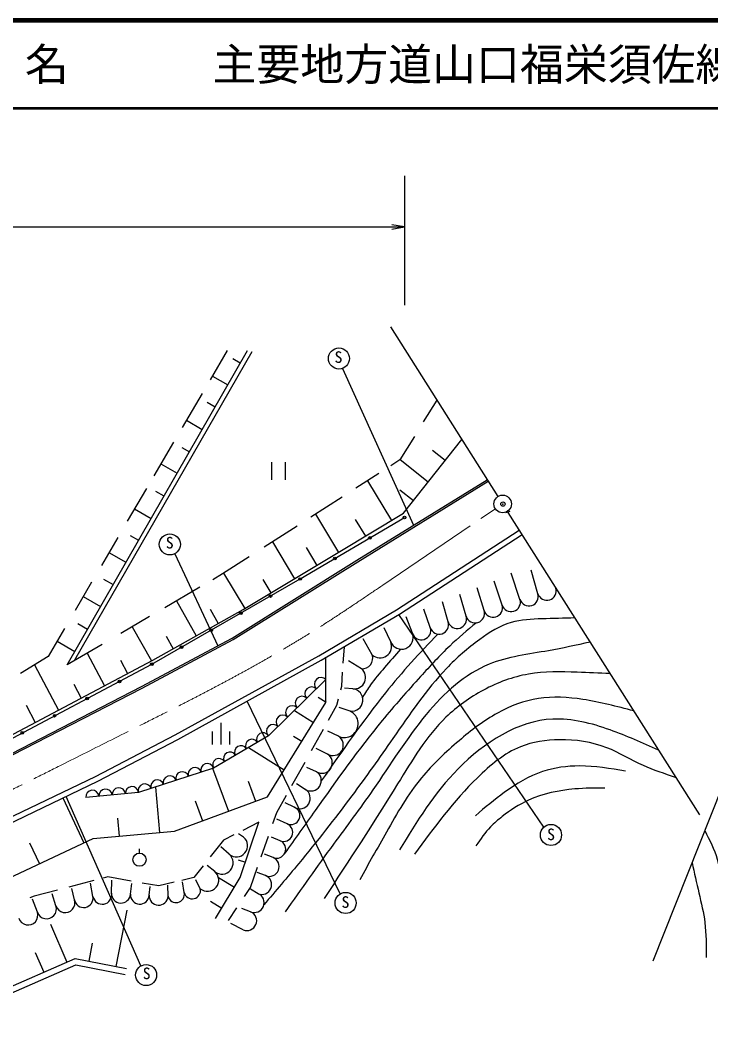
# Model space of a CAD drawing. Units: millimetres, scale not verified. Extents: x 40000 to 680000, y 20000 to 380000.
# Drawn here: x 194867 to 273448, y 263569 to 380000 of the extents above; entities that cross this region are included whole.
import ezdxf
from ezdxf.enums import TextEntityAlignment as Align

# ---------------------------------------------------------------- set-up
doc = ezdxf.new("R2010")
doc.units = ezdxf.units.MM
doc.header["$LTSCALE"] = 1000
doc.header["$PDMODE"] = 32
doc.header["$PDSIZE"] = 500
doc.linetypes.add('CHAIN', pattern=[18.5, 12, -1.5, 3.5, -1.5])
for name, color, linetype, lineweight in [('M-BGD', 7, 'Continuous', 25), ('M-BMK', 2, 'CHAIN', 13), ('M-BMK-SRVR', 3, 'Continuous', 25), ('M-STR-STR3', 7, 'Continuous', 25), ('M-STR-STRC', 7, 'Continuous', 25), ('M-TTL', 2, 'Continuous', 140), ('M-TTL-LINE', 7, 'Continuous', 50)]:
    doc.layers.add(name, color=color, linetype=linetype, lineweight=lineweight)
doc.layers.add('M-OTRS', color=6, linetype='Continuous')
doc.layers.add('M-TTL-TXT', color=7, linetype='Continuous')
doc.styles.add('ＭＳ ゴシック', font='')
doc.styles.get('ＭＳ ゴシック').set_extended_font_data('MS Gothic')

# ---------------------------------------------------------------- blocks, each defined once
blk = doc.blocks.new('open_arrow')
at = {"color": 0, "linetype": 'Continuous', "lineweight": -2}
blk.add_lwpolyline([(7.5, 1.25), (0, 0), (7.5, -1.25)], dxfattribs=at)

msp = doc.modelspace()

# ---------------------------------------------------------------- linework, layer by layer
at = {"layer": 'M-BGD'}
for p, q in [((200168, 306587), (220705, 342385)), ((218410, 342386), (216459, 339054)), ((221197, 342244), (201028, 307117)), ((219036, 341486), (219904, 340989)), ((216718, 339496), (218471, 338491)), ((215550, 337500), (213292, 333644)), ((216125, 336503), (217032, 335983)), ((242272, 336762), (240738, 334267)), ((213763, 334449), (215561, 333418)), ((212310, 331967), (210065, 328132)), ((239723, 332615), (238076, 329936)), ((238497, 323870), (245117, 332267)), ((213243, 331370), (214103, 330877)), ((241778, 331055), (243248, 329896)), ((223506, 327682), (223506, 329682)), ((225006, 329682), (225006, 327682)), ((238076, 329936), (237059, 329282)), ((238097, 329970), (241309, 327437)), ((210855, 329482), (212697, 328425)), ((235694, 328404), (233070, 326716)), ((233187, 318513), (248022, 327677)), ((233292, 318343), (248129, 327508)), ((234398, 327571), (237126, 323044)), ((209207, 326666), (207034, 322955)), ((210241, 326388), (211209, 325832)), ((238063, 326530), (239624, 325300)), ((231482, 325696), (227927, 323409)), ((207860, 324365), (209747, 323283)), ((228473, 323760), (231094, 319410)), ((231232, 319493), (238497, 323870)), ((226717, 316375), (238606, 323387)), ((232998, 323153), (234146, 321248)), ((226364, 322404), (222616, 319994)), ((237702, 312861), (251661, 321927)), ((238018, 312351), (251987, 321424)), ((205941, 321087), (204087, 317921)), ((207360, 321345), (208319, 320794)), ((223558, 320600), (226069, 316404)), ((204946, 319387), (206876, 318280)), ((220222, 312905), (231232, 319493)), ((227392, 319979), (228619, 317929)), ((220928, 318908), (217893, 316956)), ((218990, 309648), (233187, 318513)), ((219091, 309475), (233292, 318343)), ((217893, 316956), (216764, 316296)), ((218005, 317028), (220406, 313015)), ((251746, 314054), (250737, 317038)), ((253787, 314697), (253007, 317385)), ((202973, 316018), (201084, 312792)), ((204328, 316362), (205417, 315737)), ((209831, 306662), (226717, 316375)), ((222458, 316302), (223365, 314786)), ((249704, 313411), (248814, 316130)), ((202012, 314376), (203987, 313243)), ((215308, 315444), (211301, 313099)), ((245621, 312125), (244888, 314607)), ((247663, 312768), (246891, 315382)), ((212649, 313888), (214884, 309908)), ((243579, 311482), (242938, 313780)), ((209575, 312090), (206314, 310182)), ((209933, 307129), (220222, 312905)), ((216485, 312940), (217395, 311318)), ((228829, 307638), (237702, 312861)), ((229126, 307117), (238018, 312351)), ((239496, 310196), (238771, 312070)), ((241538, 310839), (240801, 312925)), ((201386, 311289), (202499, 310650)), ((207595, 310931), (209778, 307042)), ((199874, 310725), (198017, 307553)), ((211472, 309848), (212264, 308437)), ((237031, 309210), (236287, 310815)), ((199033, 309288), (201053, 308129)), ((204175, 308931), (200168, 306587)), ((208638, 304131), (218990, 309648)), ((208731, 303954), (219091, 309475)), ((231622, 306788), (231749, 308661)), ((234909, 307731), (233910, 309541)), ((198017, 307553), (194890, 305613)), ((202476, 307937), (204442, 304222)), ((212497, 298633), (228829, 307638)), ((229647, 302298), (229647, 307484)), ((191385, 296890), (209831, 306662)), ((191523, 297382), (209933, 307129)), ((196463, 306589), (199188, 301440)), ((206249, 307146), (207063, 305609)), ((212781, 298104), (229126, 307117)), ((233693, 306156), (232239, 307034)), ((231445, 304181), (231554, 305779)), ((193883, 296506), (208638, 304131)), ((193971, 296326), (208731, 303954)), ((200936, 304385), (201771, 302808)), ((229647, 304925), (223099, 298496)), ((231339, 303751), (231445, 304181)), ((232729, 303876), (231751, 303945)), ((228755, 302901), (229669, 302334)), ((195514, 302014), (196555, 300046)), ((222989, 291576), (229647, 302298)), ((229954, 300294), (230904, 301993)), ((230904, 301993), (231081, 302707)), ((232415, 301322), (231171, 301740)), ((226059, 301403), (228247, 300044)), ((217701, 300006), (217701, 297506)), ((228021, 296836), (229380, 299266)), ((203399, 293878), (212497, 298633)), ((203668, 293341), (212781, 298104)), ((216701, 299006), (216701, 297506)), ((223099, 298496), (216850, 294842)), ((218701, 297506), (218701, 299006)), ((225956, 298482), (226910, 297890)), ((231071, 298454), (229870, 299023)), ((220838, 297174), (224900, 294652)), ((229816, 296437), (228547, 297050)), ((216850, 294842), (208323, 292044)), ((216747, 294808), (218556, 289931)), ((225786, 292838), (227286, 295520)), ((228561, 294420), (227479, 294914)), ((184865, 284966), (203399, 293878)), ((185119, 284423), (203668, 293341)), ((210241, 292674), (210711, 287497)), ((220800, 293326), (221635, 291073)), ((227306, 292403), (226295, 293033)), ((199690, 291429), (202083, 286308)), ((208323, 292044), (202305, 291480)), ((212407, 287651), (222989, 291576)), ((214760, 291116), (215605, 288837)), ((224069, 289766), (225180, 291754)), ((226051, 290387), (225018, 290874)), ((205921, 289127), (206108, 287078)), ((223624, 288510), (224069, 289766)), ((225245, 288475), (224066, 289016)), ((203157, 286810), (212407, 287651)), ((219902, 282364), (222029, 288675)), ((222029, 288675), (220182, 287736)), ((172111, 272303), (203157, 286810)), ((217981, 286617), (216476, 284712)), ((219155, 287214), (217981, 286617)), ((220272, 286976), (219701, 287363)), ((222287, 284740), (223118, 287085)), ((224438, 286562), (223462, 286950)), ((195904, 286328), (197019, 283942)), ((208430, 285145), (208430, 285645)), ((218629, 285015), (217672, 285855)), ((219662, 284394), (220492, 284114)), ((223631, 284650), (222650, 285022)), ((215671, 283693), (214620, 282364)), ((216987, 283054), (216124, 283755)), ((221046, 281239), (221867, 283554)), ((222780, 282589), (221814, 282933)), ((203224, 282016), (200367, 281267)), ((204811, 282432), (204303, 282299)), ((207478, 281962), (204811, 282432)), ((205239, 280590), (205285, 282083)), ((212387, 281825), (210642, 281403)), ((214620, 282364), (213228, 282028)), ((213509, 280666), (213317, 281865)), ((215345, 281093), (214823, 282109)), ((217090, 277699), (219902, 282364)), ((217406, 282385), (219246, 281275)), ((199070, 280926), (196442, 280237)), ((201015, 279836), (200732, 281118)), ((203127, 280213), (202844, 281737)), ((207384, 280473), (207562, 281701)), ((210642, 281403), (208735, 281740)), ((209529, 280356), (209638, 281337)), ((211674, 280238), (211641, 281500)), ((220372, 280225), (221046, 281239)), ((221928, 280527), (221047, 281029)), ((196442, 280237), (195951, 280037)), ((196792, 278428), (196251, 279916)), ((198904, 279132), (198491, 280499)), ((216517, 279676), (217811, 278896)), ((206979, 278647), (205738, 272242)), ((218542, 277471), (219514, 278934)), ((221077, 278466), (220072, 278846)), ((220225, 276404), (218818, 277128)), ((198283, 277043), (200163, 272736)), ((203032, 274885), (202636, 272843)), ((196556, 273836), (197537, 271590)), ((180500, 264155), (201095, 273142)), ((201095, 273142), (206928, 272011)), ((180910, 263569), (201175, 272414)), ((201175, 272414), (206794, 271324))]:
    msp.add_line(p, q, dxfattribs=at)
for centre, radius in [((238606, 323387), 150), ((234643, 321050), 150), ((230680, 318712), 150), ((226717, 316375), 150), ((223340, 314432), 150), ((219963, 312490), 150), ((216586, 310547), 150), ((213208, 308605), 150), ((209831, 306662), 150), ((206142, 304708), 150), ((202453, 302754), 150), ((198763, 300799), 150), ((195074, 298845), 150), ((208425, 284399), 750)]:
    msp.add_circle(centre, radius, dxfattribs=at)
for centre, radius, start, end in [((252766, 314376), 1070, 197.48546, 17.48546), ((254808, 315019), 1070, 197.48546, 17.48546), ((248683, 313090), 1070, 197.48546, 17.48546), ((250725, 313733), 1070, 197.48546, 17.48546), ((244600, 311803), 1070, 197.48546, 17.48546), ((246642, 312447), 1070, 197.48546, 17.48546), ((242559, 311160), 1070, 197.48546, 17.48546), ((238264, 309703), 1327, 201.80141, 21.80141), ((240517, 310517), 1070, 197.48546, 17.48546), ((235799, 308717), 1327, 227.92298, 21.80141), ((233805, 307327), 1176, 264.53888, 20.08893), ((229101, 304390), 765, 44.47373, 224.47373), ((232886, 305154), 1287, 262.99873, 51.17561), ((228010, 303318), 765, 44.47373, 224.47373), ((226919, 302247), 765, 44.47373, 224.47373), ((232572, 302599), 1287, 262.99873, 82.99873), ((225827, 301175), 765, 44.47373, 224.47373), ((224736, 300103), 765, 44.47373, 224.47373), ((231743, 299888), 1584, 244.88517, 64.88517), ((223644, 299032), 765, 44.47373, 224.47373), ((221224, 297400), 724, 30.3207, 210.3207), ((222474, 298131), 724, 30.3207, 210.3207), ((230443, 297445), 1188, 238.10921, 58.10921), ((219974, 296669), 724, 30.3207, 210.3207), ((217475, 295207), 724, 30.3207, 210.3207), ((218724, 295938), 724, 30.3207, 210.3207), ((229189, 295429), 1188, 238.10921, 58.10921), ((214718, 294142), 748, 18.16168, 198.16168), ((216139, 294609), 748, 18.16168, 198.16168), ((210454, 292744), 748, 18.16168, 198.16168), ((211876, 293210), 748, 18.16168, 198.16168), ((213297, 293676), 748, 18.16168, 198.16168), ((227934, 293412), 1188, 238.10921, 58.10921), ((203057, 291551), 756, 5.35416, 185.35416), ((204562, 291692), 756, 5.35416, 185.35416), ((206066, 291833), 756, 5.35416, 185.35416), ((207570, 291974), 756, 5.35416, 185.35416), ((209033, 292277), 748, 18.16168, 198.16168), ((226679, 291395), 1188, 238.10921, 58.10921), ((225648, 289431), 1038, 247.12633, 67.12633), ((224841, 287518), 1038, 247.12633, 67.12633), ((219451, 285995), 1279, 230.05023, 50.05023), ((224035, 285606), 1038, 247.12633, 67.12633), ((217808, 284034), 1279, 230.05023, 50.05023), ((223206, 283619), 1115, 247.55725, 67.55725), ((216166, 282074), 1279, 230.05023, 50.05023), ((222354, 281558), 1115, 247.55725, 67.55725), ((212592, 280452), 942, 193.10921, 13.10921), ((214427, 280879), 942, 193.10921, 13.10921), ((199959, 279484), 1113, 198.43495, 18.43495), ((202071, 280025), 1072, 190.12467, 10.12467), ((204183, 280402), 1072, 190.12467, 10.12467), ((206311, 280532), 1074, 176.86976, 356.86976), ((208456, 280414), 1074, 176.86976, 356.86976), ((210602, 280297), 1074, 176.86976, 356.86976), ((221503, 279496), 1115, 247.55725, 67.55725), ((195736, 278076), 1113, 198.43495, 18.43495), ((197848, 278780), 1113, 198.43495, 18.43495), ((220651, 277435), 1115, 247.55725, 67.55725)]:
    msp.add_arc(centre, radius, start, end, dxfattribs=at)
for points, knots in [([(257985, 311933), (256750, 311907), (255515, 311880), (254265, 311838), (253072, 311797), (251866, 311741), (250741, 311410), (249454, 311032), (248272, 310295), (247164, 309488), (245790, 308489), (244529, 307384), (243373, 306178), (241073, 303778), (239194, 300977), (237287, 298223), (235749, 296003), (234193, 293813), (232588, 291656), (230645, 289045), (228630, 286480), (226555, 283968), (225251, 282388), (223923, 280830), (222595, 279271)], [0, 0, 0, 0, 1, 1, 1, 2, 2, 2, 3, 3, 3, 4, 4, 4, 5, 5, 5, 6, 6, 6, 7, 7, 7, 8, 8, 8, 8]), ([(246780, 311385), (245750, 310524), (244720, 309662), (243747, 308741), (242587, 307642), (241509, 306458), (240437, 305270), (238947, 303621), (237469, 301964), (236059, 300252), (233352, 296965), (230894, 293475), (228424, 290001), (227274, 288384), (226122, 286771), (224970, 285158)], [0, 0, 0, 0, 1, 1, 1, 2, 2, 2, 3, 3, 3, 4, 4, 4, 5, 5, 5, 5]), ([(242382, 310105), (241367, 309037), (240352, 307969), (239369, 306872), (238357, 305744), (237380, 304584), (236432, 303402), (233844, 300171), (231482, 296768), (229120, 293364)], [0, 0, 0, 0, 1, 1, 1, 2, 2, 2, 3, 3, 3, 3]), ([(259728, 309179), (258165, 308833), (256601, 308487), (255012, 308207), (252717, 307802), (250367, 307535), (248232, 306659), (246848, 306091), (245555, 305267), (244388, 304309), (243165, 303306), (242082, 302156), (241077, 300946), (238836, 298244), (236989, 295240), (234991, 292350), (233540, 290252), (232010, 288214), (230506, 286157), (228647, 283614), (226827, 281041), (225007, 278468)], [0, 0, 0, 0, 1, 1, 1, 2, 2, 2, 3, 3, 3, 4, 4, 4, 5, 5, 5, 6, 6, 6, 7, 7, 7, 7]), ([(238137, 308381), (237534, 307683), (236930, 306985), (236326, 306285), (235771, 305643), (235215, 304999), (234724, 304309), (234404, 303860), (234111, 303391), (233818, 302922)], [0, 0, 0, 0, 1, 1, 1, 2, 2, 2, 3, 3, 3, 3]), ([(261995, 305597), (260755, 305653), (259516, 305708), (258269, 305751), (256411, 305815), (254538, 305852), (252716, 305537), (250934, 305229), (249203, 304584), (247591, 303722), (246027, 302886), (244576, 301846), (243320, 300626), (241089, 298460), (239470, 295727), (237820, 293044), (235084, 288593), (232261, 284278), (229438, 279963)], [0, 0, 0, 0, 1, 1, 1, 2, 2, 2, 3, 3, 3, 4, 4, 4, 5, 5, 5, 6, 6, 6, 6]), ([(264688, 301341), (262780, 301847), (260873, 302353), (258910, 302654), (257229, 302913), (255508, 303022), (253838, 302761), (252214, 302508), (250637, 301905), (249193, 301106), (247613, 300232), (246191, 299124), (244815, 297956), (243283, 296656), (241808, 295281), (240543, 293738), (238989, 291842), (237752, 289692), (236539, 287545), (235513, 285728), (234504, 283914), (233496, 282099)], [0, 0, 0, 0, 1, 1, 1, 2, 2, 2, 3, 3, 3, 4, 4, 4, 5, 5, 5, 6, 6, 6, 7, 7, 7, 7]), ([(267506, 296888), (265704, 297699), (263903, 298510), (262006, 299184), (259897, 299934), (257671, 300514), (255493, 300412), (251490, 300225), (247648, 297735), (244708, 294753), (241957, 291962), (239996, 288739), (238034, 285516)], [0, 0, 0, 0, 1, 1, 1, 2, 2, 2, 3, 3, 3, 4, 4, 4, 4]), ([(269473, 293781), (268228, 294183), (266984, 294586), (265797, 295126), (264392, 295766), (263068, 296598), (261633, 297155), (259939, 297813), (258090, 298088), (256240, 298063), (254717, 298042), (253191, 297817), (251809, 297262), (249953, 296517), (248354, 295175), (246897, 293738), (244182, 291060), (241962, 288048), (239743, 285035)], [0, 0, 0, 0, 1, 1, 1, 2, 2, 2, 3, 3, 3, 4, 4, 4, 5, 5, 5, 6, 6, 6, 6]), ([(263768, 294486), (262032, 294779), (260296, 295072), (258536, 295073), (257110, 295073), (255668, 294882), (254318, 294432), (252761, 293914), (251328, 293052), (249994, 292083), (248841, 291246), (247762, 290330), (246683, 289414)], [0, 0, 0, 0, 1, 1, 1, 2, 2, 2, 3, 3, 3, 4, 4, 4, 4]), ([(261419, 292564), (260281, 292557), (259143, 292551), (258002, 292457), (256186, 292307), (254362, 291933), (252716, 291175), (251650, 290684), (250659, 290031), (249727, 289307), (249256, 288941), (248801, 288558), (248392, 288132), (247770, 287485), (247253, 286741), (246737, 285997)], [0, 0, 0, 0, 1, 1, 1, 2, 2, 2, 3, 3, 3, 4, 4, 4, 5, 5, 5, 5]), ([(272785, 287717), (273336, 286648), (273887, 285580), (274215, 284449), (274640, 282980), (274689, 281407), (274889, 279866), (275053, 278598), (275320, 277352), (275428, 276092), (275536, 274821), (275482, 273536), (275428, 272250)], [0, 0, 0, 0, 1, 1, 1, 2, 2, 2, 3, 3, 3, 4, 4, 4, 4]), ([(271336, 284064), (271596, 282912), (271855, 281760), (272125, 280607), (272387, 279490), (272659, 278371), (272799, 277237), (272962, 275925), (272948, 274593), (272934, 273261)], [0, 0, 0, 0, 1, 1, 1, 2, 2, 2, 3, 3, 3, 3])]:
    msp.add_open_spline(points, degree=3, knots=knots, dxfattribs=at)
at = {"layer": 'M-BMK'}
msp.add_line((236133, 315680), (248946, 324376), dxfattribs=at)
msp.add_open_spline([(162616, 278552), (163369, 278839), (164121, 279126), (164874, 279412), (165073, 279488), (165272, 279563), (165471, 279639), (165670, 279715), (165868, 279791), (166067, 279867), (166150, 279899), (166233, 279931), (166316, 279963), (166400, 279995), (166483, 280027), (166566, 280059), (166649, 280092), (166732, 280124), (166815, 280156), (167463, 280408), (168110, 280661), (168756, 280917), (169651, 281271), (170545, 281628), (171435, 281994), (172728, 282526), (174014, 283077), (175296, 283636), (176578, 284195), (177857, 284761), (179132, 285337), (180407, 285912), (181677, 286497), (182945, 287088), (190699, 290706), (198322, 294581), (205977, 298427), (213494, 302204), (221042, 305954), (228161, 310410), (230859, 312099), (233496, 313889), (236133, 315680)], degree=3, knots=[0, 0, 0, 0, 1, 1, 1, 2, 2, 2, 3, 3, 3, 4, 4, 4, 5, 5, 5, 6, 6, 6, 7, 7, 7, 8, 8, 8, 9, 9, 9, 10, 10, 10, 11, 11, 11, 12, 12, 12, 13, 13, 13, 14, 14, 14, 14], dxfattribs=at)
at = {"layer": 'M-BMK-SRVR'}
for p, q in [((237007, 345083), (249226, 325774)), ((250381, 323950), (272177, 289507)), ((280955, 308314), (266888, 272851))]:
    msp.add_line(p, q, dxfattribs=at)
msp.add_circle((249781, 324925), 1000, dxfattribs=at)
at = {"layer": 'M-OTRS'}
msp.add_point((249808, 324912), dxfattribs=at)
at = {"layer": 'M-STR-STR3'}
for p, q in [((238593, 362316), (238593, 347548)), ((107467, 356477), (238593, 356477))]:
    msp.add_line(p, q, dxfattribs=at)
at = {"layer": 'M-STR-STRC'}
for p, q in [((231540, 340365), (239635, 322496)), ((212439, 319254), (217360, 308779)), ((254483, 288115), (237967, 312321)), ((231291, 280508), (220667, 302452)), ((208575, 272297), (200059, 291606))]:
    msp.add_line(p, q, dxfattribs=at)
for centre in [(231130, 341493), (211876, 320314), (255276, 287215), (231893, 279469), (209177, 271259)]:
    msp.add_circle(centre, 1200, dxfattribs=at)
at = {"layer": 'M-TTL'}
for p, q in [((680000, 380000), (40000, 380000)), ((250316, 324051), (250381, 323950))]:
    msp.add_line(p, q, dxfattribs=at)
at = {"layer": 'M-TTL-LINE'}
msp.add_line((40000, 370000), (680000, 370000), dxfattribs=at)

# ---------------------------------------------------------------- block references
at = {"layer": 'M-STR-STR3', "xscale": 193, "yscale": 193, "rotation": 180}
msp.add_blockref('open_arrow', (238593, 356477), dxfattribs=at)

# ---------------------------------------------------------------- texts
at = {"layer": 'M-STR-STRC', "style": 'ＭＳ ゴシック'}
for p in [(230633, 340595), (211414, 319451), (254832, 286230), (231423, 278517), (208785, 270396)]:
    msp.add_text('S', height=1320, dxfattribs=at).set_placement(p, align=Align.BOTTOM_LEFT)
at = {"layer": 'M-TTL-TXT', "style": 'ＭＳ ゴシック'}
for s, p in [('路 線 名', (180380, 375000)), ('主要地方道山口福栄須佐線', (216734, 375000))]:
    msp.add_text(s, height=3666, dxfattribs=at).set_placement(p, align=Align.MIDDLE_LEFT)

doc.saveas('drawing.dxf')
